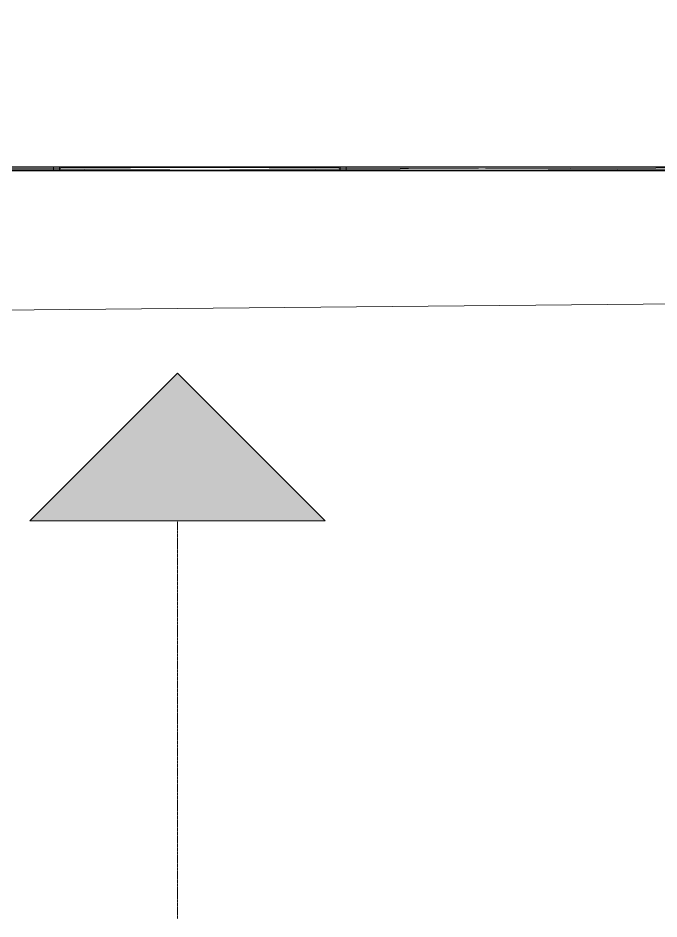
# Model space of a CAD drawing. Header units: millimetres. Extents: x -284281 to 1648660, y -821378 to -151356.
# Drawn here: x -212898 to -209099, y -275066 to -269723 of the extents above; entities that cross this region are included whole.
import ezdxf

# ---------------------------------------------------------------- set-up
doc = ezdxf.new("R2010")
doc.units = ezdxf.units.MM
doc.header["$MEASUREMENT"] = 0
doc.linetypes.add('HIDDEN', pattern=[0.375, 0.25, -0.125])
doc.layers.add('Divers - Dessin général', color=7, linetype='Continuous')

# ---------------------------------------------------------------- blocks, each defined once
blk = doc.blocks.new('Forme_42_1')
at = {"color": 7, "linetype": 'Continuous', "lineweight": 20, "flags": 128}
for points in [[(210595.8, -270608.6), (210069.3, -270608.6)], [(210069.3, -270608.6), (210595.8, -270610.6)], [(210069.3, -270608.6), (210069.3, -270627.8)], [(210595.8, -270627.8), (210069.3, -270627.8)], [(215139.6, -270608.6), (210595.8, -270608.6)], [(210595.8, -270610.6), (215139.6, -270627.8)], [(210595.8, -270626), (210827.3, -270625.1)], [(210595.8, -270627.8), (210827.3, -270627.8)], [(210595.8, -270627.8), (210795.5, -270627.8)], [(215139.6, -270627.8), (210595.8, -270627.8)], [(210620.8, -270608.6), (210827.3, -270608.6)], [(215139.6, -270608.6), (215175.5, -270608.6)], [(215139.6, -270608.7), (215175.5, -270608.6)], [(215139.6, -270627.8), (215139.6, -270608.6)], [(215175.5, -270627.8), (215139.6, -270627.8)], [(215175.5, -270608.6), (215175.5, -270627.8)]]:
    blk.add_lwpolyline(points, dxfattribs=at)
at = {"color": 212, "linetype": 'Continuous', "lineweight": 5, "true_color": 0xcb00cc, "flags": 128}
for points in [[(210827.3, -270608.6), (210620.8, -270608.6), (210595.8, -270608.6)], [(210595.8, -270608.6), (210595.8, -270610.6), (210595.8, -270627.8)], [(210595.8, -270627.8), (210795.5, -270627.8), (210827.3, -270627.8)], [(210827.3, -270627.8), (210827.3, -270625.1), (210827.3, -270608.6)]]:
    blk.add_lwpolyline(points, dxfattribs=at)
blk = doc.blocks.new('Forme_43_1')
at = {"color": 7, "linetype": 'Continuous', "lineweight": 20, "flags": 128}
for points in [[(210068.4, -270606.2), (210588.8, -270606.2)], [(210068.4, -270606.2), (210068.4, -270630.2)], [(210068.4, -270630.2), (210588.8, -270627.7)], [(210068.4, -270630.2), (210588.8, -270630.2)], [(210832.5, -270606.2), (210588.8, -270606.2)], [(210588.8, -270606.2), (210799, -270606.2)], [(210588.8, -270606.2), (215138.6, -270606.2)], [(210588.8, -270627.7), (215138.6, -270606.2)], [(210588.8, -270608.5), (210832.5, -270609.6)], [(210588.8, -270630.2), (215138.6, -270630.2)], [(210832.5, -270630.2), (210614.9, -270630.2)], [(215138.6, -270606.2), (215176.4, -270606.2)], [(215138.6, -270606.2), (215175.5, -270608.6)], [(215139.6, -270608.6), (215138.6, -270606.2)], [(215138.6, -270606.2), (215138.6, -270630.2)], [(215138.6, -270630.2), (215139.6, -270608.6)], [(215138.6, -270630.2), (215139.6, -270627.8)], [(215138.6, -270630.2), (215176.4, -270630.2)], [(215175.5, -270608.6), (215139.6, -270608.6)], [(215139.6, -270608.6), (215139.6, -270627.8)], [(215139.6, -270627.8), (215175.5, -270627.8)], [(215139.6, -270627.8), (215176.4, -270630.2)], [(215175.5, -270608.6), (215176.4, -270606.2)], [(215175.5, -270608.6), (215176.4, -270630.2)], [(215175.5, -270627.8), (215175.5, -270608.6)], [(215175.5, -270627.8), (215176.4, -270630.2)], [(215176.4, -270606.2), (215176.4, -270630.2)]]:
    blk.add_lwpolyline(points, dxfattribs=at)
at = {"color": 212, "linetype": 'Continuous', "lineweight": 5, "true_color": 0xcb00cc, "flags": 128}
for points in [[(210588.8, -270606.2), (210588.8, -270627.7), (210588.8, -270630.2)], [(210832.5, -270606.2), (210799, -270606.2), (210588.8, -270606.2)], [(210588.8, -270630.2), (210614.9, -270630.2), (210832.5, -270630.2)], [(210832.5, -270630.2), (210832.5, -270609.6), (210832.5, -270606.2)]]:
    blk.add_lwpolyline(points, dxfattribs=at)
blk = doc.blocks.new('Forme_58_1')
at = {"color": 7, "linetype": 'Continuous', "lineweight": 20, "flags": 128}
for points in [[(213477.3, -270608.6), (213441.4, -270608.6)], [(213441.4, -270608.6), (213441.4, -270627.8)], [(213477.3, -270608.7), (213441.4, -270608.6)], [(213441.4, -270627.8), (213477.3, -270627.8)], [(213477.3, -270608.6), (218021.1, -270608.6)], [(213477.3, -270627.8), (213477.3, -270608.6)], [(218021.1, -270610.6), (213477.3, -270627.8)], [(213477.3, -270627.8), (218021.1, -270627.8)], [(217996.1, -270608.6), (217789.6, -270608.6)], [(218021.1, -270626), (217789.6, -270625.1)], [(218021.1, -270627.8), (217789.6, -270627.8)], [(218021.1, -270627.8), (217821.4, -270627.8)], [(218021.1, -270608.6), (218547.6, -270608.6)], [(218547.6, -270608.6), (218021.1, -270610.6)], [(218021.1, -270627.8), (218547.6, -270627.8)], [(218547.6, -270608.6), (218547.6, -270627.8)]]:
    blk.add_lwpolyline(points, dxfattribs=at)
at = {"color": 212, "linetype": 'Continuous', "lineweight": 5, "true_color": 0xcb00cc, "flags": 128}
for points in [[(218021.1, -270608.6), (217996.1, -270608.6), (217789.6, -270608.6)], [(217789.6, -270608.6), (217789.6, -270625.1), (217789.6, -270627.8)], [(217789.6, -270627.8), (217821.4, -270627.8), (218021.1, -270627.8)], [(218021.1, -270627.8), (218021.1, -270610.6), (218021.1, -270608.6)]]:
    blk.add_lwpolyline(points, dxfattribs=at)
blk = doc.blocks.new('Forme_59_1')
at = {"color": 7, "linetype": 'Continuous', "lineweight": 20, "flags": 128}
for points in [[(213441.4, -270608.6), (213440.4, -270606.2)], [(213478.3, -270606.2), (213440.4, -270606.2)], [(213440.4, -270606.2), (213440.4, -270630.2)], [(213441.4, -270608.6), (213440.4, -270630.2)], [(213477.3, -270627.8), (213440.4, -270630.2)], [(213441.4, -270627.8), (213440.4, -270630.2)], [(213478.3, -270630.2), (213440.4, -270630.2)], [(213478.3, -270606.2), (213441.4, -270608.6)], [(213441.4, -270608.6), (213477.3, -270608.6)], [(213441.4, -270627.8), (213441.4, -270608.6)], [(213477.3, -270627.8), (213441.4, -270627.8)], [(213477.3, -270608.6), (213478.3, -270606.2)], [(213477.3, -270608.6), (213477.3, -270627.8)], [(213478.3, -270630.2), (213477.3, -270608.6)], [(213478.3, -270630.2), (213477.3, -270627.8)], [(218028.1, -270606.2), (213478.3, -270606.2)], [(218028.1, -270627.7), (213478.3, -270606.2)], [(213478.3, -270606.2), (213478.3, -270630.2)], [(218028.1, -270630.2), (213478.3, -270630.2)], [(217784.4, -270606.2), (218028.1, -270606.2)], [(218028.1, -270608.5), (217784.4, -270609.6)], [(217784.4, -270630.2), (218002, -270630.2)], [(218028.1, -270606.2), (217817.9, -270606.2)], [(218548.5, -270606.2), (218028.1, -270606.2)], [(218548.5, -270630.2), (218028.1, -270627.7)], [(218548.5, -270630.2), (218028.1, -270630.2)], [(218548.5, -270606.2), (218548.5, -270630.2)]]:
    blk.add_lwpolyline(points, dxfattribs=at)
at = {"color": 212, "linetype": 'Continuous', "lineweight": 5, "true_color": 0xcb00cc, "flags": 128}
for points in [[(217784.4, -270606.2), (217784.4, -270609.6), (217784.4, -270630.2)], [(218028.1, -270606.2), (217817.9, -270606.2), (217784.4, -270606.2)], [(217784.4, -270630.2), (218002, -270630.2), (218028.1, -270630.2)], [(218028.1, -270630.2), (218028.1, -270627.7), (218028.1, -270606.2)]]:
    blk.add_lwpolyline(points, dxfattribs=at)
blk = doc.blocks.new('Ligne_1_1', base_point=(214176.1, -275066.1))
at = {"linetype": 'Continuous', "lineweight": 5, "true_color": 0x990000}
blk.add_hatch(color=14, dxfattribs=at).paths.add_polyline_path([(214176.1, -271830.4), (213301.1, -272705.4), (215051.1, -272705.4)])
at = {"color": 14, "linetype": 'Continuous', "lineweight": 5, "true_color": 0x990000}
for p, q in [((214176.1, -271830.4), (213301.1, -272705.4)), ((214176.1, -271830.4), (215051.1, -272705.4)), ((215051.1, -272705.4), (213301.1, -272705.4))]:
    blk.add_line(p, q, dxfattribs=at)
at = {"color": 12, "linetype": 'HIDDEN', "lineweight": 5, "true_color": 0xcc0000}
blk.add_line((214176.1, -275066.1), (214176.1, -272705.4), dxfattribs=at)

msp = doc.modelspace()

# ---------------------------------------------------------------- linework, layer by layer
at = {"color": 7, "linetype": 'Continuous', "lineweight": 20, "flags": 128}
for points in [[(-215540.50584, -270606.20986), (-210990.70349, -270606.20986)], [(-215540.50584, -270627.74627), (-210990.70349, -270606.20986)], [(-215540.50584, -270630.20986), (-210990.70349, -270630.20986)], [(-210989.75789, -270608.60986), (-215533.55416, -270608.60986)], [(-215533.55416, -270610.60347), (-210989.75789, -270627.80986)], [(-210989.75789, -270627.80986), (-215533.55416, -270627.80986)], [(-212687.94149, -270608.60986), (-212688.88709, -270606.20986)], [(-212651.06908, -270606.20986), (-212688.88709, -270606.20986)], [(-212688.88709, -270606.20986), (-212688.88709, -270630.20986)], [(-212687.94149, -270608.60986), (-212688.88709, -270630.20986)], [(-212652.01468, -270627.80986), (-212688.88709, -270630.20986)], [(-212687.94149, -270627.80986), (-212688.88709, -270630.20986)], [(-212651.06908, -270630.20986), (-212688.88709, -270630.20986)], [(-212651.06908, -270606.20986), (-212687.94149, -270608.60986)], [(-212652.01468, -270608.60986), (-212687.94149, -270608.60986)], [(-212687.94149, -270608.60986), (-212687.94149, -270627.80986)], [(-212652.01468, -270608.74591), (-212687.94149, -270608.60986)], [(-212687.94149, -270608.60986), (-212652.01468, -270608.60986)], [(-212687.94149, -270627.80986), (-212687.94149, -270608.60986)], [(-212687.94149, -270627.80986), (-212652.01468, -270627.80986)], [(-212652.01468, -270627.80986), (-212687.94149, -270627.80986)], [(-212652.01468, -270608.60986), (-212651.06908, -270606.20986)], [(-212652.01468, -270608.60986), (-208108.21841, -270608.60986)], [(-212652.01468, -270627.80986), (-212652.01468, -270608.60986)], [(-212652.01468, -270608.60986), (-212652.01468, -270627.80986)], [(-212651.06908, -270630.20986), (-212652.01468, -270608.60986)], [(-208108.21841, -270610.60347), (-212652.01468, -270627.80986)], [(-212652.01468, -270627.80986), (-208108.21841, -270627.80986)], [(-212651.06908, -270630.20986), (-212652.01468, -270627.80986)], [(-208101.26673, -270606.20986), (-212651.06908, -270606.20986)], [(-208101.26673, -270627.74627), (-212651.06908, -270606.20986)], [(-212651.06908, -270606.20986), (-212651.06908, -270630.20986)], [(-208101.26673, -270630.20986), (-212651.06908, -270630.20986)], [(-210990.70349, -270606.20986), (-210952.88548, -270606.20986)], [(-210990.70349, -270606.20986), (-210953.83108, -270608.60986)], [(-210989.75789, -270608.60986), (-210990.70349, -270606.20986)], [(-210990.70349, -270606.20986), (-210990.70349, -270630.20986)], [(-210990.70349, -270630.20986), (-210989.75789, -270608.60986)], [(-210990.70349, -270630.20986), (-210989.75789, -270627.80986)], [(-210990.70349, -270630.20986), (-210952.88548, -270630.20986)], [(-210989.75789, -270608.60986), (-210953.83108, -270608.60986)], [(-210989.75789, -270608.74591), (-210953.83108, -270608.60986)], [(-210989.75789, -270627.80986), (-210989.75789, -270608.60986)], [(-210953.83108, -270608.60986), (-210989.75789, -270608.60986)], [(-210989.75789, -270608.60986), (-210989.75789, -270627.80986)], [(-210953.83108, -270627.80986), (-210989.75789, -270627.80986)], [(-210989.75789, -270627.80986), (-210953.83108, -270627.80986)], [(-210989.75789, -270627.80986), (-210952.88548, -270630.20986)], [(-210953.83108, -270608.60986), (-210952.88548, -270606.20986)], [(-210953.83108, -270608.60986), (-210953.83108, -270627.80986)], [(-210953.83108, -270608.60986), (-210952.88548, -270630.20986)], [(-210953.83108, -270627.80986), (-210953.83108, -270608.60986)], [(-210953.83108, -270627.80986), (-210952.88548, -270630.20986)], [(-210952.88548, -270606.20986), (-210952.88548, -270630.20986)]]:
    msp.add_lwpolyline(points, dxfattribs=at)
at = {"layer": 'Divers - Dessin général', "color": 14, "linetype": 'Continuous', "lineweight": 5, "true_color": 0x990000}
msp.add_lwpolyline([(-171923.65542, -163437.63526), (-171943.03788, -271067.6377), (-273272.94367, -272027.63374), (-273290.3137, -197317.63509), (-273293.65591, -163437.63526)], close=True, dxfattribs=at)

# ---------------------------------------------------------------- block references
at = {"linetype": 'Continuous', "lineweight": 0}
for name in ['Forme_43_1', 'Forme_42_1', 'Forme_59_1', 'Forme_58_1']:
    msp.add_blockref(name, (-426129.3317, 0), dxfattribs=at)
at = {"color": 12, "linetype": 'HIDDEN', "lineweight": 5, "true_color": 0xcc0000}
msp.add_blockref('Ligne_1_1', (-211953.22449, -275066.06623), dxfattribs=at)

doc.saveas('drawing.dxf')
